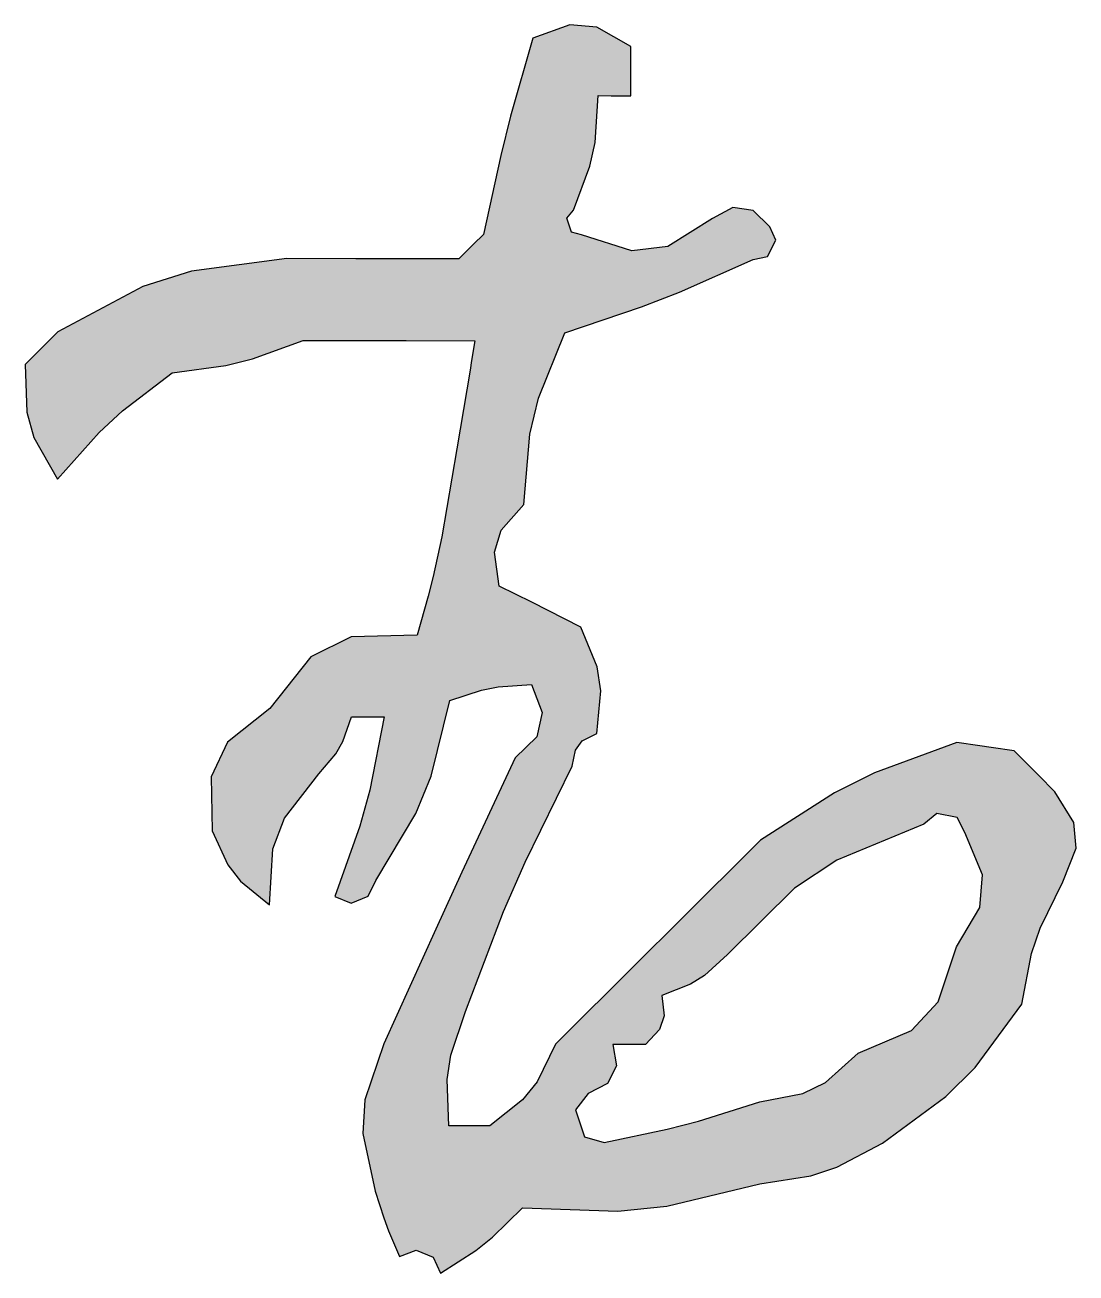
# Model space of a CAD drawing. Header units: millimetres. Extents: x -1048436 to -185795, y -983427 to 400387.
# Drawn here: x -452994.4 to -452874.2, y -682049.7 to -681906.9 of the extents above; entities that cross this region are included whole.
import ezdxf

# ---------------------------------------------------------------- set-up
doc = ezdxf.new("R2010")
doc.units = ezdxf.units.MM
doc.header["$LTSCALE"] = 500

# ---------------------------------------------------------------- blocks, each defined once
blk = doc.blocks.new('A1')
h = blk.add_hatch(color=256)
h.dxf.hatch_style = 1
h.paths.add_polyline_path([(-608591.8983, -640599.919), (-608591.9728, -640599.8808), (-608592.0102, -640599.8621), (-608592.0852, -640599.8251), (-608592.0958, -640599.7477), (-608592.0804, -640599.6968), (-608592.0288, -640599.6382), (-608592.0147, -640599.4772), (-608591.995, -640599.3953), (-608591.9345, -640599.2455), (-608591.7594, -640599.1863), (-608591.6729, -640599.1527), (-608591.5039, -640599.0779), (-608591.4711, -640599.0711), (-608591.4522, -640599.0335), (-608591.4663, -640599.0032), (-608591.504, -640598.966), (-608591.5506, -640598.9593), (-608591.5972, -640598.9842), (-608591.6995, -640599.0483), (-608591.7819, -640599.0584), (-608591.8966, -640599.0211), (-608591.9195, -640599.0152), (-608591.9301, -640598.9833), (-608591.9152, -640598.9649), (-608591.8773, -640598.8647), (-608591.8655, -640598.81), (-608591.8586, -640598.7031), (-608591.8287, -640598.7032), (-608591.8137, -640598.7032), (-608591.7838, -640598.7033), (-608591.7837, -640598.6584), (-608591.7836, -640598.6359), (-608591.7836, -640598.591), (-608591.8619, -640598.5466), (-608591.9232, -640598.5414), (-608592.008, -640598.5719), (-608592.0587, -640598.7499), (-608592.0814, -640598.8398), (-608592.1211, -640599.0206), (-608592.1436, -640599.043), (-608592.1549, -640599.0543), (-608592.1773, -640599.0767), (-608592.3345, -640599.0764), (-608592.4131, -640599.0762), (-608592.5702, -640599.0759), (-608592.7884, -640599.1044), (-608592.9, -640599.14), (-608593.0943, -640599.2433), (-608593.1243, -640599.2731), (-608593.1393, -640599.2881), (-608593.1693, -640599.318), (-608593.1655, -640599.4268), (-608593.1489, -640599.4853), (-608593.095, -640599.58), (-608592.9994, -640599.4737), (-608592.946, -640599.4244), (-608592.8326, -640599.3373), (-608592.7103, -640599.3205), (-608592.6491, -640599.3053), (-608592.5331, -640599.2631), (-608592.376, -640599.2634), (-608592.2974, -640599.2635), (-608592.1403, -640599.2638), (-608592.1479, -640599.3087), (-608592.1516, -640599.3311), (-608592.1592, -640599.376), (-608592.1819, -640599.5107), (-608592.1933, -640599.578), (-608592.216, -640599.7126), (-608592.2358, -640599.8031), (-608592.2471, -640599.848), (-608592.2725, -640599.937), (-608592.4231, -640599.9408), (-608592.5158, -640599.9869), (-608592.6096, -640600.1047), (-608592.7063, -640600.1822), (-608592.7433, -640600.2613), (-608592.7411, -640600.3851), (-608592.7053, -640600.4626), (-608592.6765, -640600.4998), (-608592.6104, -640600.5537), (-608592.6028, -640600.4261), (-608592.5762, -640600.3555), (-608592.4976, -640600.2546), (-608592.4586, -640600.2086), (-608592.4426, -640600.1807), (-608592.4225, -640600.1238), (-608592.3926, -640600.1239), (-608592.3776, -640600.1239), (-608592.3477, -640600.124), (-608592.3808, -640600.2914), (-608592.4036, -640600.3745), (-608592.4607, -640600.5353), (-608592.4233, -640600.5501), (-608592.3842, -640600.5346), (-608592.3671, -640600.4981), (-608592.2757, -640600.3455), (-608592.2404, -640600.2596), (-608592.198, -640600.0868), (-608592.1254, -640600.0633), (-608592.0869, -640600.0556), (-608592.0108, -640600.0498), (-608591.9865, -640600.1143), (-608591.999, -640600.1701), (-608592.0486, -640600.2181), (-608592.17, -640600.4792), (-608592.2301, -640600.61), (-608592.3491, -640600.8723), (-608592.3924, -640601), (-608592.3968, -640601.0771), (-608592.3685, -640601.209), (-608592.3489, -640601.2698), (-608592.3377, -640601.2999), (-608592.3127, -640601.3587), (-608592.2751, -640601.3441), (-608592.2362, -640601.3598), (-608592.2192, -640601.3963), (-608592.1383, -640601.345), (-608592.1, -640601.3144), (-608592.0318, -640601.247), (-608591.8138, -640601.2546), (-608591.7013, -640601.2432), (-608591.4892, -640601.1919), (-608591.3723, -640601.1739), (-608591.313, -640601.1542), (-608591.2084, -640601.0989), (-608591.0632, -640600.9927), (-608590.9965, -640600.9263), (-608590.8898, -640600.7815), (-608590.8675, -640600.6653), (-608590.848, -640600.6072), (-608590.7957, -640600.5011), (-608590.7657, -640600.4241), (-608590.7709, -640600.3658), (-608590.814, -640600.2953), (-608590.8514, -640600.2578), (-608590.87, -640600.239), (-608590.9074, -640600.2015), (-608590.9598, -640600.1943), (-608590.986, -640600.1905), (-608591.0383, -640600.1826), (-608591.2265, -640600.2525), (-608591.3184, -640600.2982), (-608591.4877, -640600.4062), (-608591.6751, -640600.5929), (-608591.7689, -640600.6863), (-608591.9563, -640600.873), (-608591.9983, -640600.9592), (-608592.0313, -640601.0002), (-608592.1063, -640601.0598), (-608592.1437, -640601.0597), (-608592.1624, -640601.0597), (-608592.1998, -640601.0596), (-608592.2037, -640600.9539), (-608592.1956, -640600.8981), (-608592.1619, -640600.7978), (-608592.0749, -640600.5691), (-608592.0258, -640600.4565), (-608591.9177, -640600.237), (-608591.9108, -640600.2003), (-608591.8948, -640600.1791), (-608591.8614, -640600.1623), (-608591.8525, -640600.0643), (-608591.8608, -640600.01)])
h.paths.add_polyline_path([(-608591.7129, -640600.7612), (-608591.6472, -640600.7353), (-608591.6153, -640600.7155), (-608591.563, -640600.668), (-608591.4099, -640600.5159), (-608591.3131, -640600.4516), (-608591.1135, -640600.3695), (-608591.0843, -640600.3449), (-608591.0373, -640600.3544), (-608591.02, -640600.3884), (-608590.9799, -640600.4855), (-608590.9854, -640600.5601), (-608591.0392, -640600.6503), (-608591.0809, -640600.7759), (-608591.142, -640600.8419), (-608591.2641, -640600.893), (-608591.3388, -640600.9602), (-608591.3903, -640600.9858), (-608591.4889, -640601.0049), (-608591.6292, -640601.0486), (-608591.7006, -640601.0673), (-608591.8445, -640601.0977), (-608591.8899, -640601.0846), (-608591.9103, -640601.0231), (-608591.8817, -640600.9854), (-608591.8369, -640600.9627), (-608591.8168, -640600.9227), (-608591.8253, -640600.8733), (-608591.7954, -640600.8733), (-608591.7804, -640600.8733), (-608591.7505, -640600.8734), (-608591.718, -640600.8391), (-608591.7076, -640600.8083)], flags=16)
for p, q in [((-608591.9232, -640598.5414), (-608592.008, -640598.5719)), ((-608591.8619, -640598.5466), (-608591.9232, -640598.5414)), ((-608591.7836, -640598.591), (-608591.8619, -640598.5466)), ((-608592.008, -640598.5719), (-608592.0587, -640598.7499)), ((-608591.7836, -640598.6359), (-608591.7836, -640598.591)), ((-608591.7838, -640598.7033), (-608591.7837, -640598.6584)), ((-608591.7837, -640598.6584), (-608591.7836, -640598.6359)), ((-608591.8655, -640598.81), (-608591.8586, -640598.7031)), ((-608591.8586, -640598.7031), (-608591.8287, -640598.7032)), ((-608591.8287, -640598.7032), (-608591.8137, -640598.7032)), ((-608591.8137, -640598.7032), (-608591.7838, -640598.7033)), ((-608592.0587, -640598.7499), (-608592.0814, -640598.8398)), ((-608591.8773, -640598.8647), (-608591.8655, -640598.81)), ((-608592.0814, -640598.8398), (-608592.1211, -640599.0206)), ((-608591.9152, -640598.9649), (-608591.8773, -640598.8647)), ((-608591.9301, -640598.9833), (-608591.9152, -640598.9649)), ((-608591.5506, -640598.9593), (-608591.5972, -640598.9842)), ((-608591.504, -640598.966), (-608591.5506, -640598.9593)), ((-608591.4663, -640599.0032), (-608591.504, -640598.966)), ((-608591.9195, -640599.0152), (-608591.9301, -640598.9833)), ((-608591.5972, -640598.9842), (-608591.6995, -640599.0483)), ((-608591.4522, -640599.0335), (-608591.4663, -640599.0032)), ((-608592.1211, -640599.0206), (-608592.1436, -640599.043)), ((-608591.8966, -640599.0211), (-608591.9195, -640599.0152)), ((-608591.7819, -640599.0584), (-608591.8966, -640599.0211)), ((-608592.1549, -640599.0543), (-608592.1773, -640599.0767)), ((-608592.1436, -640599.043), (-608592.1549, -640599.0543)), ((-608591.6995, -640599.0483), (-608591.7819, -640599.0584)), ((-608591.4711, -640599.0711), (-608591.4522, -640599.0335)), ((-608592.5702, -640599.0759), (-608592.7884, -640599.1044)), ((-608592.4131, -640599.0762), (-608592.5702, -640599.0759)), ((-608592.3345, -640599.0764), (-608592.4131, -640599.0762)), ((-608592.1773, -640599.0767), (-608592.3345, -640599.0764)), ((-608591.6729, -640599.1527), (-608591.5039, -640599.0779)), ((-608591.5039, -640599.0779), (-608591.4711, -640599.0711)), ((-608592.7884, -640599.1044), (-608592.9, -640599.14)), ((-608592.9, -640599.14), (-608593.0943, -640599.2433)), ((-608591.7594, -640599.1863), (-608591.6729, -640599.1527)), ((-608591.9345, -640599.2455), (-608591.7594, -640599.1863)), ((-608593.0943, -640599.2433), (-608593.1243, -640599.2731)), ((-608591.995, -640599.3953), (-608591.9345, -640599.2455)), ((-608593.1393, -640599.2881), (-608593.1693, -640599.318)), ((-608593.1243, -640599.2731), (-608593.1393, -640599.2881)), ((-608592.6491, -640599.3053), (-608592.5331, -640599.2631)), ((-608592.5331, -640599.2631), (-608592.376, -640599.2634)), ((-608592.376, -640599.2634), (-608592.2974, -640599.2635)), ((-608592.2974, -640599.2635), (-608592.1403, -640599.2638)), ((-608592.1403, -640599.2638), (-608592.1479, -640599.3087)), ((-608592.7103, -640599.3205), (-608592.6491, -640599.3053)), ((-608592.1479, -640599.3087), (-608592.1516, -640599.3311)), ((-608593.1693, -640599.318), (-608593.1655, -640599.4268)), ((-608592.946, -640599.4244), (-608592.8326, -640599.3373)), ((-608592.8326, -640599.3373), (-608592.7103, -640599.3205)), ((-608592.1516, -640599.3311), (-608592.1592, -640599.376)), ((-608592.1592, -640599.376), (-608592.1819, -640599.5107)), ((-608592.0147, -640599.4772), (-608591.995, -640599.3953)), ((-608593.1655, -640599.4268), (-608593.1489, -640599.4853)), ((-608592.9994, -640599.4737), (-608592.946, -640599.4244)), ((-608593.1489, -640599.4853), (-608593.095, -640599.58)), ((-608593.095, -640599.58), (-608592.9994, -640599.4737)), ((-608592.0288, -640599.6382), (-608592.0147, -640599.4772)), ((-608592.1819, -640599.5107), (-608592.1933, -640599.578)), ((-608592.1933, -640599.578), (-608592.216, -640599.7126)), ((-608592.0804, -640599.6968), (-608592.0288, -640599.6382)), ((-608592.216, -640599.7126), (-608592.2358, -640599.8031)), ((-608592.0958, -640599.7477), (-608592.0804, -640599.6968)), ((-608592.0852, -640599.8251), (-608592.0958, -640599.7477)), ((-608592.2358, -640599.8031), (-608592.2471, -640599.848)), ((-608592.0102, -640599.8621), (-608592.0852, -640599.8251)), ((-608592.2471, -640599.848), (-608592.2725, -640599.937)), ((-608591.9728, -640599.8808), (-608592.0102, -640599.8621)), ((-608591.8983, -640599.919), (-608591.9728, -640599.8808)), ((-608592.4231, -640599.9408), (-608592.5158, -640599.9869)), ((-608592.2725, -640599.937), (-608592.4231, -640599.9408)), ((-608591.8608, -640600.01), (-608591.8983, -640599.919)), ((-608592.5158, -640599.9869), (-608592.6096, -640600.1047)), ((-608591.8525, -640600.0643), (-608591.8608, -640600.01)), ((-608592.1254, -640600.0633), (-608592.0869, -640600.0556)), ((-608592.0869, -640600.0556), (-608592.0108, -640600.0498)), ((-608592.0108, -640600.0498), (-608591.9865, -640600.1143)), ((-608592.2404, -640600.2596), (-608592.198, -640600.0868)), ((-608592.198, -640600.0868), (-608592.1254, -640600.0633)), ((-608591.8614, -640600.1623), (-608591.8525, -640600.0643)), ((-608592.6096, -640600.1047), (-608592.7063, -640600.1822)), ((-608591.9865, -640600.1143), (-608591.999, -640600.1701)), ((-608592.4426, -640600.1807), (-608592.4225, -640600.1238)), ((-608592.4225, -640600.1238), (-608592.3926, -640600.1239)), ((-608592.3926, -640600.1239), (-608592.3776, -640600.1239)), ((-608592.3477, -640600.124), (-608592.3808, -640600.2914)), ((-608592.3776, -640600.1239), (-608592.3477, -640600.124)), ((-608591.999, -640600.1701), (-608592.0486, -640600.2181)), ((-608591.8948, -640600.1791), (-608591.8614, -640600.1623)), ((-608592.7063, -640600.1822), (-608592.7433, -640600.2613)), ((-608592.4586, -640600.2086), (-608592.4426, -640600.1807)), ((-608591.9177, -640600.237), (-608591.9108, -640600.2003)), ((-608591.9108, -640600.2003), (-608591.8948, -640600.1791)), ((-608591.0383, -640600.1826), (-608591.2265, -640600.2525)), ((-608590.986, -640600.1905), (-608591.0383, -640600.1826)), ((-608590.9598, -640600.1943), (-608590.986, -640600.1905)), ((-608590.9074, -640600.2015), (-608590.9598, -640600.1943)), ((-608590.87, -640600.239), (-608590.9074, -640600.2015)), ((-608592.4976, -640600.2546), (-608592.4586, -640600.2086)), ((-608592.0486, -640600.2181), (-608592.17, -640600.4792)), ((-608592.5762, -640600.3555), (-608592.4976, -640600.2546)), ((-608592.2757, -640600.3455), (-608592.2404, -640600.2596)), ((-608592.0258, -640600.4565), (-608591.9177, -640600.237)), ((-608591.2265, -640600.2525), (-608591.3184, -640600.2982)), ((-608590.8514, -640600.2578), (-608590.87, -640600.239)), ((-608590.814, -640600.2953), (-608590.8514, -640600.2578)), ((-608592.7433, -640600.2613), (-608592.7411, -640600.3851)), ((-608592.3808, -640600.2914), (-608592.4036, -640600.3745)), ((-608591.3184, -640600.2982), (-608591.4877, -640600.4062)), ((-608590.7709, -640600.3658), (-608590.814, -640600.2953)), ((-608592.3671, -640600.4981), (-608592.2757, -640600.3455)), ((-608591.0843, -640600.3449), (-608591.1135, -640600.3695)), ((-608591.0373, -640600.3544), (-608591.0843, -640600.3449)), ((-608592.6028, -640600.4261), (-608592.5762, -640600.3555)), ((-608591.1135, -640600.3695), (-608591.3131, -640600.4516)), ((-608591.02, -640600.3884), (-608591.0373, -640600.3544)), ((-608590.7657, -640600.4241), (-608590.7709, -640600.3658)), ((-608592.7411, -640600.3851), (-608592.7053, -640600.4626)), ((-608592.4036, -640600.3745), (-608592.4607, -640600.5353)), ((-608590.9799, -640600.4855), (-608591.02, -640600.3884)), ((-608592.6104, -640600.5537), (-608592.6028, -640600.4261)), ((-608591.4877, -640600.4062), (-608591.6751, -640600.5929)), ((-608590.7957, -640600.5011), (-608590.7657, -640600.4241)), ((-608592.0749, -640600.5691), (-608592.0258, -640600.4565)), ((-608591.3131, -640600.4516), (-608591.4099, -640600.5159)), ((-608592.7053, -640600.4626), (-608592.6765, -640600.4998)), ((-608592.17, -640600.4792), (-608592.2301, -640600.61)), ((-608590.9854, -640600.5601), (-608590.9799, -640600.4855)), ((-608592.6765, -640600.4998), (-608592.6104, -640600.5537)), ((-608592.3842, -640600.5346), (-608592.3671, -640600.4981)), ((-608591.4099, -640600.5159), (-608591.563, -640600.668)), ((-608590.848, -640600.6072), (-608590.7957, -640600.5011)), ((-608592.4607, -640600.5353), (-608592.4233, -640600.5501)), ((-608592.4233, -640600.5501), (-608592.3842, -640600.5346)), ((-608592.1619, -640600.7978), (-608592.0749, -640600.5691)), ((-608591.0392, -640600.6503), (-608590.9854, -640600.5601)), ((-608591.6751, -640600.5929), (-608591.7689, -640600.6863)), ((-608592.2301, -640600.61), (-608592.3491, -640600.8723)), ((-608590.8675, -640600.6653), (-608590.848, -640600.6072)), ((-608591.0809, -640600.7759), (-608591.0392, -640600.6503)), ((-608591.7689, -640600.6863), (-608591.9563, -640600.873)), ((-608591.563, -640600.668), (-608591.6153, -640600.7155)), ((-608590.8898, -640600.7815), (-608590.8675, -640600.6653)), ((-608591.6153, -640600.7155), (-608591.6472, -640600.7353)), ((-608591.6472, -640600.7353), (-608591.7129, -640600.7612)), ((-608591.7129, -640600.7612), (-608591.7076, -640600.8083)), ((-608592.1956, -640600.8981), (-608592.1619, -640600.7978)), ((-608591.142, -640600.8419), (-608591.0809, -640600.7759)), ((-608590.9965, -640600.9263), (-608590.8898, -640600.7815)), ((-608591.7076, -640600.8083), (-608591.718, -640600.8391)), ((-608591.718, -640600.8391), (-608591.7505, -640600.8734)), ((-608591.2641, -640600.893), (-608591.142, -640600.8419)), ((-608592.3491, -640600.8723), (-608592.3924, -640601)), ((-608591.9563, -640600.873), (-608591.9983, -640600.9592)), ((-608591.7954, -640600.8733), (-608591.8253, -640600.8733)), ((-608591.8253, -640600.8733), (-608591.8168, -640600.9227)), ((-608591.7804, -640600.8733), (-608591.7954, -640600.8733)), ((-608591.7505, -640600.8734), (-608591.7804, -640600.8733)), ((-608592.2037, -640600.9539), (-608592.1956, -640600.8981)), ((-608591.3388, -640600.9602), (-608591.2641, -640600.893)), ((-608591.8168, -640600.9227), (-608591.8369, -640600.9627)), ((-608591.0632, -640600.9927), (-608590.9965, -640600.9263)), ((-608592.1998, -640601.0596), (-608592.2037, -640600.9539)), ((-608591.9983, -640600.9592), (-608592.0313, -640601.0002)), ((-608591.8369, -640600.9627), (-608591.8817, -640600.9854)), ((-608591.3903, -640600.9858), (-608591.3388, -640600.9602)), ((-608592.3924, -640601), (-608592.3968, -640601.0771)), ((-608592.0313, -640601.0002), (-608592.1063, -640601.0598)), ((-608591.8817, -640600.9854), (-608591.9103, -640601.0231)), ((-608591.4889, -640601.0049), (-608591.3903, -640600.9858)), ((-608591.2084, -640601.0989), (-608591.0632, -640600.9927)), ((-608591.9103, -640601.0231), (-608591.8899, -640601.0846)), ((-608591.6292, -640601.0486), (-608591.4889, -640601.0049)), ((-608591.7006, -640601.0673), (-608591.6292, -640601.0486)), ((-608592.3968, -640601.0771), (-608592.3685, -640601.209)), ((-608592.1624, -640601.0597), (-608592.1998, -640601.0596)), ((-608592.1437, -640601.0597), (-608592.1624, -640601.0597)), ((-608592.1063, -640601.0598), (-608592.1437, -640601.0597)), ((-608591.8899, -640601.0846), (-608591.8445, -640601.0977)), ((-608591.8445, -640601.0977), (-608591.7006, -640601.0673)), ((-608591.313, -640601.1542), (-608591.2084, -640601.0989)), ((-608591.3723, -640601.1739), (-608591.313, -640601.1542)), ((-608591.7013, -640601.2432), (-608591.4892, -640601.1919)), ((-608591.4892, -640601.1919), (-608591.3723, -640601.1739)), ((-608592.3685, -640601.209), (-608592.3489, -640601.2698)), ((-608592.1, -640601.3144), (-608592.0318, -640601.247)), ((-608592.0318, -640601.247), (-608591.8138, -640601.2546)), ((-608591.8138, -640601.2546), (-608591.7013, -640601.2432)), ((-608592.3489, -640601.2698), (-608592.3377, -640601.2999)), ((-608592.3377, -640601.2999), (-608592.3127, -640601.3587)), ((-608592.1383, -640601.345), (-608592.1, -640601.3144)), ((-608592.3127, -640601.3587), (-608592.2751, -640601.3441)), ((-608592.2751, -640601.3441), (-608592.2362, -640601.3598)), ((-608592.2192, -640601.3963), (-608592.1383, -640601.345)), ((-608592.2362, -640601.3598), (-608592.2192, -640601.3963))]:
    blk.add_line(p, q)

msp = doc.modelspace()

# ---------------------------------------------------------------- block references
at = {"xscale": 50, "yscale": 50, "zscale": 50}
msp.add_blockref('A1', (29976664.04, 31348020.16), dxfattribs=at)

doc.saveas('drawing.dxf')
